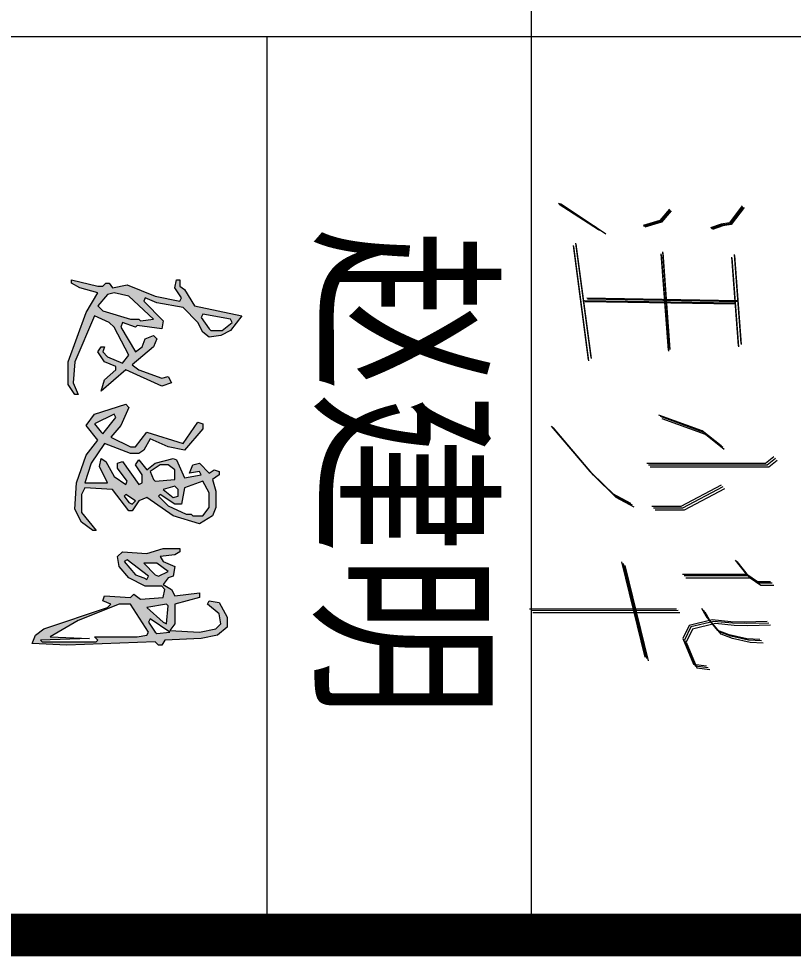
# Model space of a CAD drawing. Header units: inches. Extents: x -3733042 to -3450527, y 579159 to 997713.
# Drawn here: x -3721289 to -3718567, y 702138 to 705434 of the extents above; entities that cross this region are included whole.
import ezdxf
from ezdxf.enums import TextEntityAlignment as Align

# ---------------------------------------------------------------- set-up
doc = ezdxf.new("R2010")
doc.units = ezdxf.units.IN
doc.header["$LTSCALE"] = 1000
doc.header["$MEASUREMENT"] = 0
doc.linetypes.add('LENGSHUI', pattern=[22, 20, -1, 0, -1])
doc.layers.get('0').update_dxf_attribs({"lineweight": 18})
doc.layers.add('00签名', color=7, linetype='LENGSHUI', lineweight=18)
doc.layers.add('PUB_TITLE', color=153, linetype='Continuous', lineweight=18)
doc.styles.add('-黑体', font='', dxfattribs={"width": 0.7})
doc.styles.get('-黑体').set_extended_font_data('微软雅黑')

# ---------------------------------------------------------------- blocks, each defined once
blk = doc.blocks.new('A$C41BB26E9')
for p, q in [((782.5, 752.9), (802.8, 727.4)), ((787.3, 758), (807.6, 732.5)), ((794, 763), (814.2, 737.6)), ((1178.7, 753.4), (1178.7, 713.1)), ((802.8, 727.4), (802.8, 361.9)), ((807.6, 732.5), (807.6, 366.9)), ((814.2, 737.6), (814.2, 372)), ((1167.2, 743.3), (1167.2, 702.9)), ((1172, 748.3), (1172, 708)), ((1290.1, 732.4), (1291.6, 663)), ((1294.9, 737.5), (1296.4, 668.1)), ((1301.6, 742.6), (1303, 673.2)), ((1167.2, 702.9), (1144.7, 669.7)), ((1172, 708), (1149.4, 674.8)), ((1178.7, 713.1), (1156.1, 679.9)), ((1345.4, 709.9), (1343.3, 669.7)), ((1350.1, 715), (1348.1, 674.8)), ((1356.8, 720), (1354.7, 679.8)), ((1144.7, 669.7), (1100.7, 635.3)), ((1149.4, 674.8), (1105.5, 640.4)), ((1156.1, 679.9), (1112.2, 645.5)), ((1144.9, 670.1), (1144.9, 471.6)), ((1149.7, 675.2), (1149.7, 476.7)), ((1156.4, 680.2), (1156.4, 481.7)), ((1296.4, 668.1), (1295.6, 626.1)), ((1303, 673.2), (1302.3, 631.1)), ((1343.3, 669.7), (1330.7, 615.1)), ((1348.1, 674.8), (1335.5, 620.1)), ((1354.7, 679.8), (1342.2, 625.2)), ((8.4, 655.9), (60.8, 616.3)), ((11.7, 657.9), (64, 618.3)), ((13.7, 661.4), (66, 621.8)), ((158.3, 630.4), (432.3, 650.9)), ((161.6, 631.6), (435.5, 652.1)), ((166, 622.8), (440, 643.3)), ((169.3, 623.9), (443.3, 644.4)), ((300.8, 641.1), (292.8, 177)), ((304, 642.2), (296.1, 178.2)), ((1291.6, 663), (1290.9, 621)), ((60.8, 616.3), (64.9, 590.8)), ((64, 618.3), (68.1, 592.8)), ((66, 621.8), (70.1, 596.2)), ((308.5, 633.4), (300.6, 169.4)), ((311.8, 634.6), (303.9, 170.5)), ((1290.9, 621), (1285, 563.4)), ((1295.6, 626.1), (1289.7, 568.5)), ((1302.3, 631.1), (1296.4, 573.6)), ((1330.7, 615.1), (1317.4, 580.4)), ((1335.5, 620.1), (1322.2, 585.5)), ((1342.2, 625.2), (1328.9, 590.5)), ((64.9, 590.8), (76.1, 558.1)), ((68.1, 592.8), (79.3, 560.1)), ((70.1, 596.2), (81.3, 563.6)), ((748.2, 590.3), (702, 532)), ((753, 595.4), (706.8, 537.1)), ((759.7, 600.5), (713.5, 542.1)), ((869.7, 590.8), (935.4, 466.1)), ((874.4, 595.9), (940.2, 471.1)), ((881.1, 601), (946.8, 476.2)), ((1317.4, 580.4), (1273.9, 544.2)), ((1322.2, 585.5), (1278.6, 549.3)), ((1328.9, 590.5), (1285.3, 554.4)), ((1285.3, 554.4), (1261.7, 541.1)), ((1285, 563.4), (1302, 492.4)), ((1289.7, 568.5), (1306.8, 497.5)), ((1296.4, 573.6), (1313.4, 502.6)), ((1426.3, 510.2), (1431.5, 550.8)), ((1433, 515.3), (1438.2, 555.9)), ((702, 532), (653.4, 398.3)), ((706.8, 537.1), (658.1, 403.4)), ((713.5, 542.1), (664.8, 408.5)), ((1273.9, 544.2), (1250.2, 530.9)), ((1278.6, 549.3), (1255, 536)), ((1421.6, 505.1), (1426.7, 545.7)), ((1302, 492.4), (1342.5, 472.7)), ((1306.8, 497.5), (1347.3, 477.7)), ((1313.4, 502.6), (1354, 482.8)), ((1342.5, 472.7), (1421.6, 505.1)), ((1347.3, 477.7), (1426.3, 510.2)), ((1354, 482.8), (1433, 515.3)), ((935.4, 466.1), (935.4, 376.7)), ((940.2, 471.1), (940.2, 381.8)), ((946.8, 476.2), (946.8, 386.9)), ((1263.1, 463.2), (1263.7, 10.2)), ((23.1, 436.8), (58.8, 407.2)), ((1251.7, 453), (1252.2, 0)), ((1256.4, 458.1), (1257, 5.1)), ((17.9, 431.4), (53.6, 401.8)), ((21.1, 433.3), (56.9, 403.7)), ((58.8, 407.2), (74.2, 355.1)), ((150.1, 409.6), (447.6, 431.8)), ((153.4, 410.7), (450.9, 432.9)), ((156, 404.6), (453.5, 426.9)), ((159.3, 405.8), (456.8, 428)), ((53.6, 401.8), (69, 349.7)), ((56.9, 403.7), (72.2, 351.7)), ((1106.3, 283.6), (1399.8, 355.3)), ((1111.1, 288.6), (1404.6, 360.3)), ((1117.8, 293.7), (1411.2, 365.4)), ((937.6, 322.5), (907.4, 266.7)), ((926.2, 312.4), (895.9, 256.6)), ((931, 317.5), (900.7, 261.7)), ((900.7, 261.7), (832.5, 191.7)), ((907.4, 266.7), (839.2, 196.8)), ((0.4, 95.1), (94.8, 235.1)), ((895.9, 256.6), (827.7, 186.6)), ((0, 89.3), (78.2, 210.8)), ((3.2, 91.3), (81.4, 212.8)), ((5.2, 94.8), (83.4, 216.3)), ((58.4, 180.4), (73.8, 204.9)), ((61.7, 182.3), (77, 206.8)), ((63.6, 185.8), (79, 210.3)), ((123, 141.9), (475.4, 188.5)), ((126.3, 143), (478.7, 189.7)), ((130.7, 134.2), (483.1, 180.9)), ((134, 135.4), (486.4, 182)), ((827.7, 186.6), (687.4, 67.8)), ((832.5, 191.7), (692.2, 72.9)), ((839.2, 196.8), (698.9, 77.9))]:
    blk.add_line(p, q)

msp = doc.modelspace()

# ---------------------------------------------------------------- hatches: boundary and pattern name
at = {"layer": '00签名', "linetype": 'Continuous'}
h = msp.add_hatch(color=256, dxfattribs=at)
h.paths.add_polyline_path([(-3720660.1, 704366.3), (-3720642.8, 704331.7), (-3720619.8, 704314.4), (-3720579.5, 704320.2), (-3720544.9, 704337.5), (-3720504.6, 704389.3), (-3720671.6, 704423.9), (-3720706.2, 704481.5), (-3720723.5, 704493), (-3720723.5, 704516), (-3720735, 704516), (-3720740.7, 704487.2), (-3720717.7, 704452.7), (-3720723.5, 704441.2), (-3720809.9, 704458.4), (-3720907.8, 704498.8), (-3720959.6, 704487.2), (-3720971.1, 704504.5), (-3720982.7, 704504.5), (-3720994.2, 704493), (-3721011.5, 704493), (-3721103.6, 704516), (-3721103.6, 704504.5), (-3721074.8, 704487.2), (-3721011.5, 704470), (-3721051.8, 704400.8), (-3721115.1, 704228), (-3721115.1, 704147.4), (-3721092.1, 704112.8), (-3721080.6, 704112.8), (-3721097.9, 704153.2), (-3721092.1, 704228), (-3721023, 704389.3), (-3720971.1, 704366.3), (-3720953.9, 704349), (-3720902, 704251.1), (-3720925.1, 704222.3), (-3720976.9, 704245.3), (-3720994.2, 704262.6), (-3720988.4, 704279.9), (-3720999.9, 704279.9), (-3721011.5, 704262.6), (-3720988.4, 704228), (-3720948.1, 704210.8), (-3720948.1, 704199.2), (-3720988.4, 704164.7), (-3720999.9, 704124.4), (-3720913.5, 704199.2), (-3720786.8, 704141.6), (-3720752.3, 704153.2), (-3720763.8, 704176.2), (-3720786.8, 704170.4), (-3720867.5, 704199.2), (-3720890.5, 704216.5), (-3720815.6, 704279.9), (-3720804.1, 704308.7), (-3720815.6, 704320.2), (-3720844.4, 704308.7), (-3720855.9, 704279.9), (-3720879, 704262.6), (-3720930.8, 704349), (-3720925.1, 704366.3), (-3720879, 704349), (-3720873.2, 704354.8), (-3720786.8, 704343.2), (-3720781.1, 704372), (-3720850.2, 704441.2), (-3720844.4, 704452.7), (-3720804.1, 704435.4), (-3720711.9, 704418.1)], flags=0)
h.paths.add_polyline_path([(-3720642.8, 704395.1), (-3720544.9, 704377.8), (-3720539.1, 704366.3), (-3720573.7, 704337.5), (-3720614, 704337.5), (-3720619.8, 704343.2), (-3720648.6, 704383.6)], flags=0)
h.paths.add_polyline_path([(-3720815.6, 704377.8), (-3720861.7, 704372), (-3720867.5, 704377.8), (-3720896.3, 704377.8), (-3720994.2, 704406.6), (-3721011.5, 704423.9), (-3720976.9, 704464.2), (-3720953.9, 704470), (-3720902, 704458.4)], flags=0)
h = msp.add_hatch(color=256, dxfattribs=at)
h.paths.add_polyline_path([(-3720608.3, 703686.6), (-3720596.7, 703715.4), (-3720596.7, 703773), (-3720608.3, 703813.3), (-3720585.2, 703830.6), (-3720585.2, 703842.1), (-3720602.5, 703847.9), (-3720619.8, 703836.4), (-3720654.3, 703870.9), (-3720677.4, 703865.2), (-3720688.9, 703836.4), (-3720654.3, 703842.1), (-3720648.6, 703830.6), (-3720706.2, 703819.1), (-3720735, 703882.4), (-3720746.5, 703888.2), (-3720809.9, 703870.9), (-3720838.7, 703847.9), (-3720867.5, 703882.4), (-3720879, 703865.2), (-3720855.9, 703830.6), (-3720855.9, 703801.8), (-3720867.5, 703796), (-3720925.1, 703876.7), (-3720942.3, 703870.9), (-3720942.3, 703853.6), (-3720907.8, 703807.6), (-3720913.5, 703796), (-3720953.9, 703824.8), (-3720982.7, 703876.7), (-3720999.9, 703888.2), (-3721005.7, 703859.4), (-3720976.9, 703801.8), (-3721057.5, 703801.8), (-3721034.5, 703870.9), (-3720988.4, 703940), (-3720896.3, 703905.5), (-3720867.5, 703905.5), (-3720850.2, 703917), (-3720827.1, 703957.3), (-3720763.8, 703928.5), (-3720706.2, 703917), (-3720642.8, 703991.9), (-3720642.8, 704009.2), (-3720660.1, 704014.9), (-3720711.9, 703940), (-3720838.7, 703980.4), (-3720879, 703928.5), (-3720896.3, 703928.5), (-3720965.4, 703963.1), (-3720930.8, 704003.4), (-3720902, 704066.8), (-3720913.5, 704078.3), (-3721023, 704043.7), (-3721051.8, 704003.4), (-3721011.5, 703951.6), (-3721051.8, 703899.7), (-3721086.3, 703801.8), (-3721092.1, 703709.6), (-3721069.1, 703663.6), (-3721028.7, 703634.8), (-3721017.2, 703634.8), (-3721069.1, 703698.1), (-3721069.1, 703761.5), (-3721057.5, 703784.5), (-3720959.6, 703778.8), (-3720902, 703703.9), (-3720890.5, 703703.9), (-3720867.5, 703738.4), (-3720838.7, 703750), (-3720746.5, 703686.6), (-3720654.3, 703657.8)], flags=0)
h.paths.add_polyline_path([(-3720642.8, 703807.6), (-3720619.8, 703767.2), (-3720619.8, 703715.4), (-3720642.8, 703686.6), (-3720677.4, 703686.6), (-3720683.1, 703692.4), (-3720700.4, 703692.4), (-3720763.8, 703721.2), (-3720798.3, 703755.7), (-3720792.6, 703761.5), (-3720740.7, 703726.9), (-3720717.7, 703726.9), (-3720706.2, 703784.5)], flags=0)
h.paths.add_polyline_path([(-3720740.7, 703813.3), (-3720809.9, 703807.6), (-3720815.6, 703813.3), (-3720827.1, 703842.1), (-3720792.6, 703865.2), (-3720763.8, 703865.2), (-3720740.7, 703847.9)], flags=0)
h.paths.add_polyline_path([(-3720729.2, 703778.8), (-3720729.2, 703755.7), (-3720746.5, 703750), (-3720752.3, 703755.7), (-3720781.1, 703778.8), (-3720740.7, 703790.3)], flags=0)
h.paths.add_polyline_path([(-3720879, 703738.4), (-3720890.5, 703726.9), (-3720902, 703732.7), (-3720919.3, 703755.7), (-3720913.5, 703761.5)], flags=0)
h.paths.add_polyline_path([(-3720948.1, 704032.2), (-3720994.2, 703974.6), (-3720999.9, 703980.4), (-3721023, 704009.2), (-3720953.9, 704043.7)], flags=0)
h.paths.add_polyline_path([(-3720654.3, 703398.6), (-3720654.3, 703415.9), (-3720740.7, 703404.4), (-3720752.3, 703427.4), (-3720781.1, 703444.7), (-3720763.8, 703467.7), (-3720746.5, 703473.5), (-3720740.7, 703508), (-3720781.1, 703525.3), (-3720792.6, 703542.6), (-3720740.7, 703548.4), (-3720723.5, 703559.9), (-3720723.5, 703571.4), (-3720781.1, 703571.4), (-3720838.7, 703554.1), (-3720925.1, 703559.9), (-3720942.3, 703542.6), (-3720936.6, 703508), (-3720902, 703467.7), (-3720844.4, 703438.9), (-3720786.8, 703438.9), (-3720775.3, 703427.4), (-3720781.1, 703398.6), (-3720861.7, 703392.8), (-3720884.7, 703410.1), (-3720896.3, 703398.6), (-3720988.4, 703404.4), (-3720994.2, 703387.1), (-3720965.4, 703375.6), (-3720976.9, 703364), (-3721201.5, 703289.2), (-3721230.3, 703266.1), (-3721241.9, 703237.3), (-3721120.9, 703231.6), (-3720809.9, 703243.1), (-3720798.3, 703231.6), (-3720786.8, 703231.6), (-3720775.3, 703248.8), (-3720648.6, 703254.6), (-3720591, 703266.1), (-3720556.4, 703294.9), (-3720556.4, 703329.5), (-3720585.2, 703381.3), (-3720619.8, 703387.1), (-3720625.5, 703375.6), (-3720585.2, 703341), (-3720579.5, 703306.4), (-3720596.7, 703289.2), (-3720654.3, 703277.6), (-3720758, 703283.4), (-3720740.7, 703306.4), (-3720740.7, 703375.6)], flags=0)
h.paths.add_polyline_path([(-3720763.8, 703369.8), (-3720769.5, 703306.4), (-3720781.1, 703312.2), (-3720838.7, 703364), (-3720769.5, 703375.6)], flags=0)
h.paths.add_polyline_path([(-3720798.3, 703473.5), (-3720809.9, 703479.2), (-3720850.2, 703519.6), (-3720804.1, 703519.6), (-3720763.8, 703490.8)], flags=0)
h.paths.add_polyline_path([(-3720758, 703277.6), (-3720804.1, 703271.9), (-3720809.9, 703277.6), (-3720832.9, 703312.2), (-3720827.1, 703323.7)], flags=0)
h.paths.add_polyline_path([(-3720838.7, 703462), (-3720850.2, 703467.7), (-3720879, 703479.2), (-3720919.3, 703525.3), (-3720907.8, 703531.1), (-3720832.9, 703473.5)], flags=0)
h.paths.add_polyline_path([(-3720832.9, 703277.6), (-3720838.7, 703266.1), (-3720873.2, 703260.4), (-3721023, 703260.4), (-3721011.5, 703248.8), (-3721017.2, 703243.1), (-3721207.3, 703243.1), (-3721213.1, 703248.8), (-3721040.3, 703254.6), (-3721178.5, 703260.4), (-3721080.6, 703318), (-3720936.6, 703375.6), (-3720896.3, 703375.6)], flags=0)

# ---------------------------------------------------------------- linework, layer by layer
for points in [[(-3721080.6, 704112.8), (-3721092.1, 704112.8), (-3721115.1, 704147.4), (-3721115.1, 704228), (-3721051.8, 704400.8), (-3721011.5, 704470), (-3721074.8, 704487.2), (-3721103.6, 704504.5), (-3721103.6, 704516), (-3721011.5, 704493), (-3720994.2, 704493), (-3720982.7, 704504.5), (-3720971.1, 704504.5), (-3720959.6, 704487.2), (-3720907.8, 704498.8), (-3720809.9, 704458.4), (-3720723.5, 704441.2), (-3720717.7, 704452.7), (-3720740.7, 704487.2), (-3720735, 704516), (-3720723.5, 704516), (-3720723.5, 704493), (-3720706.2, 704481.5), (-3720671.6, 704423.9), (-3720504.6, 704389.3), (-3720544.9, 704337.5), (-3720579.5, 704320.2), (-3720619.8, 704314.4), (-3720642.8, 704331.7), (-3720660.1, 704366.3), (-3720711.9, 704418.1), (-3720804.1, 704435.4), (-3720844.4, 704452.7), (-3720850.2, 704441.2), (-3720781.1, 704372), (-3720786.8, 704343.2), (-3720873.2, 704354.8), (-3720879, 704349), (-3720925.1, 704366.3), (-3720930.8, 704349), (-3720879, 704262.6), (-3720855.9, 704279.9), (-3720844.4, 704308.7), (-3720815.6, 704320.2), (-3720804.1, 704308.7), (-3720815.6, 704279.9), (-3720890.5, 704216.5), (-3720867.5, 704199.2), (-3720786.8, 704170.4), (-3720763.8, 704176.2), (-3720752.3, 704153.2), (-3720786.8, 704141.6), (-3720913.5, 704199.2), (-3720999.9, 704124.4), (-3720988.4, 704164.7), (-3720948.1, 704199.2), (-3720948.1, 704210.8), (-3720988.4, 704228), (-3721011.5, 704262.6), (-3720999.9, 704279.9), (-3720988.4, 704279.9), (-3720994.2, 704262.6), (-3720976.9, 704245.3), (-3720925.1, 704222.3), (-3720902, 704251.1), (-3720953.9, 704349), (-3720971.1, 704366.3), (-3721023, 704389.3), (-3721092.1, 704228), (-3721097.9, 704153.2), (-3721080.6, 704112.8)], [(-3720867.5, 704377.8), (-3720861.7, 704372), (-3720815.6, 704377.8), (-3720902, 704458.4), (-3720953.9, 704470), (-3720976.9, 704464.2), (-3721011.5, 704423.9), (-3720994.2, 704406.6), (-3720896.3, 704377.8), (-3720867.5, 704377.8)], [(-3720619.8, 704343.2), (-3720614, 704337.5), (-3720573.7, 704337.5), (-3720539.1, 704366.3), (-3720544.9, 704377.8), (-3720642.8, 704395.1), (-3720648.6, 704383.6), (-3720619.8, 704343.2)], [(-3721017.2, 703634.8), (-3721028.7, 703634.8), (-3721069.1, 703663.6), (-3721092.1, 703709.6), (-3721086.3, 703801.8), (-3721051.8, 703899.7), (-3721011.5, 703951.6), (-3721051.8, 704003.4), (-3721023, 704043.7), (-3720913.5, 704078.3), (-3720902, 704066.8), (-3720930.8, 704003.4), (-3720965.4, 703963.1), (-3720896.3, 703928.5), (-3720879, 703928.5), (-3720838.7, 703980.4), (-3720711.9, 703940), (-3720660.1, 704014.9), (-3720642.8, 704009.2), (-3720642.8, 703991.9), (-3720706.2, 703917), (-3720763.8, 703928.5), (-3720827.1, 703957.3), (-3720850.2, 703917), (-3720867.5, 703905.5), (-3720896.3, 703905.5), (-3720988.4, 703940), (-3721034.5, 703870.9), (-3721057.5, 703801.8), (-3720976.9, 703801.8), (-3721005.7, 703859.4), (-3720999.9, 703888.2), (-3720982.7, 703876.7), (-3720953.9, 703824.8), (-3720913.5, 703796), (-3720907.8, 703807.6), (-3720942.3, 703853.6), (-3720942.3, 703870.9), (-3720925.1, 703876.7), (-3720867.5, 703796), (-3720855.9, 703801.8), (-3720855.9, 703830.6), (-3720879, 703865.2), (-3720867.5, 703882.4), (-3720838.7, 703847.9), (-3720809.9, 703870.9), (-3720746.5, 703888.2), (-3720735, 703882.4), (-3720706.2, 703819.1), (-3720648.6, 703830.6), (-3720654.3, 703842.1), (-3720688.9, 703836.4), (-3720677.4, 703865.2), (-3720654.3, 703870.9), (-3720619.8, 703836.4), (-3720602.5, 703847.9), (-3720585.2, 703842.1), (-3720585.2, 703830.6), (-3720608.3, 703813.3), (-3720596.7, 703773), (-3720596.7, 703715.4), (-3720608.3, 703686.6), (-3720654.3, 703657.8), (-3720746.5, 703686.6), (-3720838.7, 703750), (-3720867.5, 703738.4), (-3720890.5, 703703.9), (-3720902, 703703.9), (-3720959.6, 703778.8), (-3721057.5, 703784.5), (-3721069.1, 703761.5), (-3721069.1, 703698.1), (-3721017.2, 703634.8)], [(-3720999.9, 703980.4), (-3720994.2, 703974.6), (-3720948.1, 704032.2), (-3720953.9, 704043.7), (-3721023, 704009.2), (-3720999.9, 703980.4)], [(-3720815.6, 703813.3), (-3720809.9, 703807.6), (-3720740.7, 703813.3), (-3720740.7, 703847.9), (-3720763.8, 703865.2), (-3720792.6, 703865.2), (-3720827.1, 703842.1), (-3720815.6, 703813.3)], [(-3720683.1, 703692.4), (-3720677.4, 703686.6), (-3720642.8, 703686.6), (-3720619.8, 703715.4), (-3720619.8, 703767.2), (-3720642.8, 703807.6), (-3720706.2, 703784.5), (-3720717.7, 703726.9), (-3720740.7, 703726.9), (-3720792.6, 703761.5), (-3720798.3, 703755.7), (-3720763.8, 703721.2), (-3720700.4, 703692.4), (-3720683.1, 703692.4)], [(-3720752.3, 703755.7), (-3720746.5, 703750), (-3720729.2, 703755.7), (-3720729.2, 703778.8), (-3720740.7, 703790.3), (-3720781.1, 703778.8), (-3720752.3, 703755.7)], [(-3720902, 703732.7), (-3720890.5, 703726.9), (-3720879, 703738.4), (-3720913.5, 703761.5), (-3720919.3, 703755.7), (-3720902, 703732.7)], [(-3720786.8, 703231.6), (-3720798.3, 703231.6), (-3720809.9, 703243.1), (-3721120.9, 703231.6), (-3721241.9, 703237.3), (-3721230.3, 703266.1), (-3721201.5, 703289.2), (-3720976.9, 703364), (-3720965.4, 703375.6), (-3720994.2, 703387.1), (-3720988.4, 703404.4), (-3720896.3, 703398.6), (-3720884.7, 703410.1), (-3720861.7, 703392.8), (-3720781.1, 703398.6), (-3720775.3, 703427.4), (-3720786.8, 703438.9), (-3720844.4, 703438.9), (-3720902, 703467.7), (-3720936.6, 703508), (-3720942.3, 703542.6), (-3720925.1, 703559.9), (-3720838.7, 703554.1), (-3720781.1, 703571.4), (-3720723.5, 703571.4), (-3720723.5, 703559.9), (-3720740.7, 703548.4), (-3720792.6, 703542.6), (-3720781.1, 703525.3), (-3720740.7, 703508), (-3720746.5, 703473.5), (-3720763.8, 703467.7), (-3720781.1, 703444.7), (-3720752.3, 703427.4), (-3720740.7, 703404.4), (-3720654.3, 703415.9), (-3720654.3, 703398.6), (-3720740.7, 703375.6), (-3720740.7, 703306.4), (-3720758, 703283.4), (-3720654.3, 703277.6), (-3720596.7, 703289.2), (-3720579.5, 703306.4), (-3720585.2, 703341), (-3720625.5, 703375.6), (-3720619.8, 703387.1), (-3720585.2, 703381.3), (-3720556.4, 703329.5), (-3720556.4, 703294.9), (-3720591, 703266.1), (-3720648.6, 703254.6), (-3720775.3, 703248.8), (-3720786.8, 703231.6)], [(-3720850.2, 703467.7), (-3720838.7, 703462), (-3720832.9, 703473.5), (-3720907.8, 703531.1), (-3720919.3, 703525.3), (-3720879, 703479.2), (-3720850.2, 703467.7)], [(-3720809.9, 703479.2), (-3720798.3, 703473.5), (-3720763.8, 703490.8), (-3720804.1, 703519.6), (-3720850.2, 703519.6), (-3720809.9, 703479.2)], [(-3721213.1, 703248.8), (-3721207.3, 703243.1), (-3721017.2, 703243.1), (-3721011.5, 703248.8), (-3721023, 703260.4), (-3720873.2, 703260.4), (-3720838.7, 703266.1), (-3720832.9, 703277.6), (-3720896.3, 703375.6), (-3720936.6, 703375.6), (-3721080.6, 703318), (-3721178.5, 703260.4), (-3721040.3, 703254.6), (-3721213.1, 703248.8)], [(-3720781.1, 703312.2), (-3720769.5, 703306.4), (-3720763.8, 703369.8), (-3720769.5, 703375.6), (-3720838.7, 703364), (-3720781.1, 703312.2)], [(-3720809.9, 703277.6), (-3720804.1, 703271.9), (-3720758, 703277.6), (-3720827.1, 703323.7), (-3720832.9, 703312.2), (-3720809.9, 703277.6)]]:
    msp.add_lwpolyline(points, dxfattribs=at)
at = {"layer": 'PUB_TITLE'}
for p, q in [((-3719488.4, 708526.8), (-3719488.4, 702212.6)), ((-3711688.4, 705369.7), (-3730864.6, 705369.7)), ((-3720417.3, 705369.7), (-3720417.3, 702212.6))]:
    msp.add_line(p, q, dxfattribs=at)
msp.add_lwpolyline([(-3730864.6, 702212.6, 150, 150, 0), (-3670864.6, 702212.6, 150, 150, 0), (-3670864.6, 786062.6, 150, 150, 0), (-3730864.6, 786062.6, 150, 150, 0)], format="xyseb", close=True, dxfattribs=at)

# ---------------------------------------------------------------- block references
at = {"xscale": 1.14, "yscale": 1.14, "zscale": 1.14, "rotation": 270}
msp.add_blockref('A$C41BB26E9', (-3719493.5, 704785.2), dxfattribs=at)

# ---------------------------------------------------------------- texts
at = {"style": '-黑体', "width": 0.8}
msp.add_text('赵建明', height=525, rotation=270, dxfattribs=at).set_placement((-3719931.7, 704696.8), align=Align.MIDDLE_LEFT)

doc.saveas('drawing.dxf')
